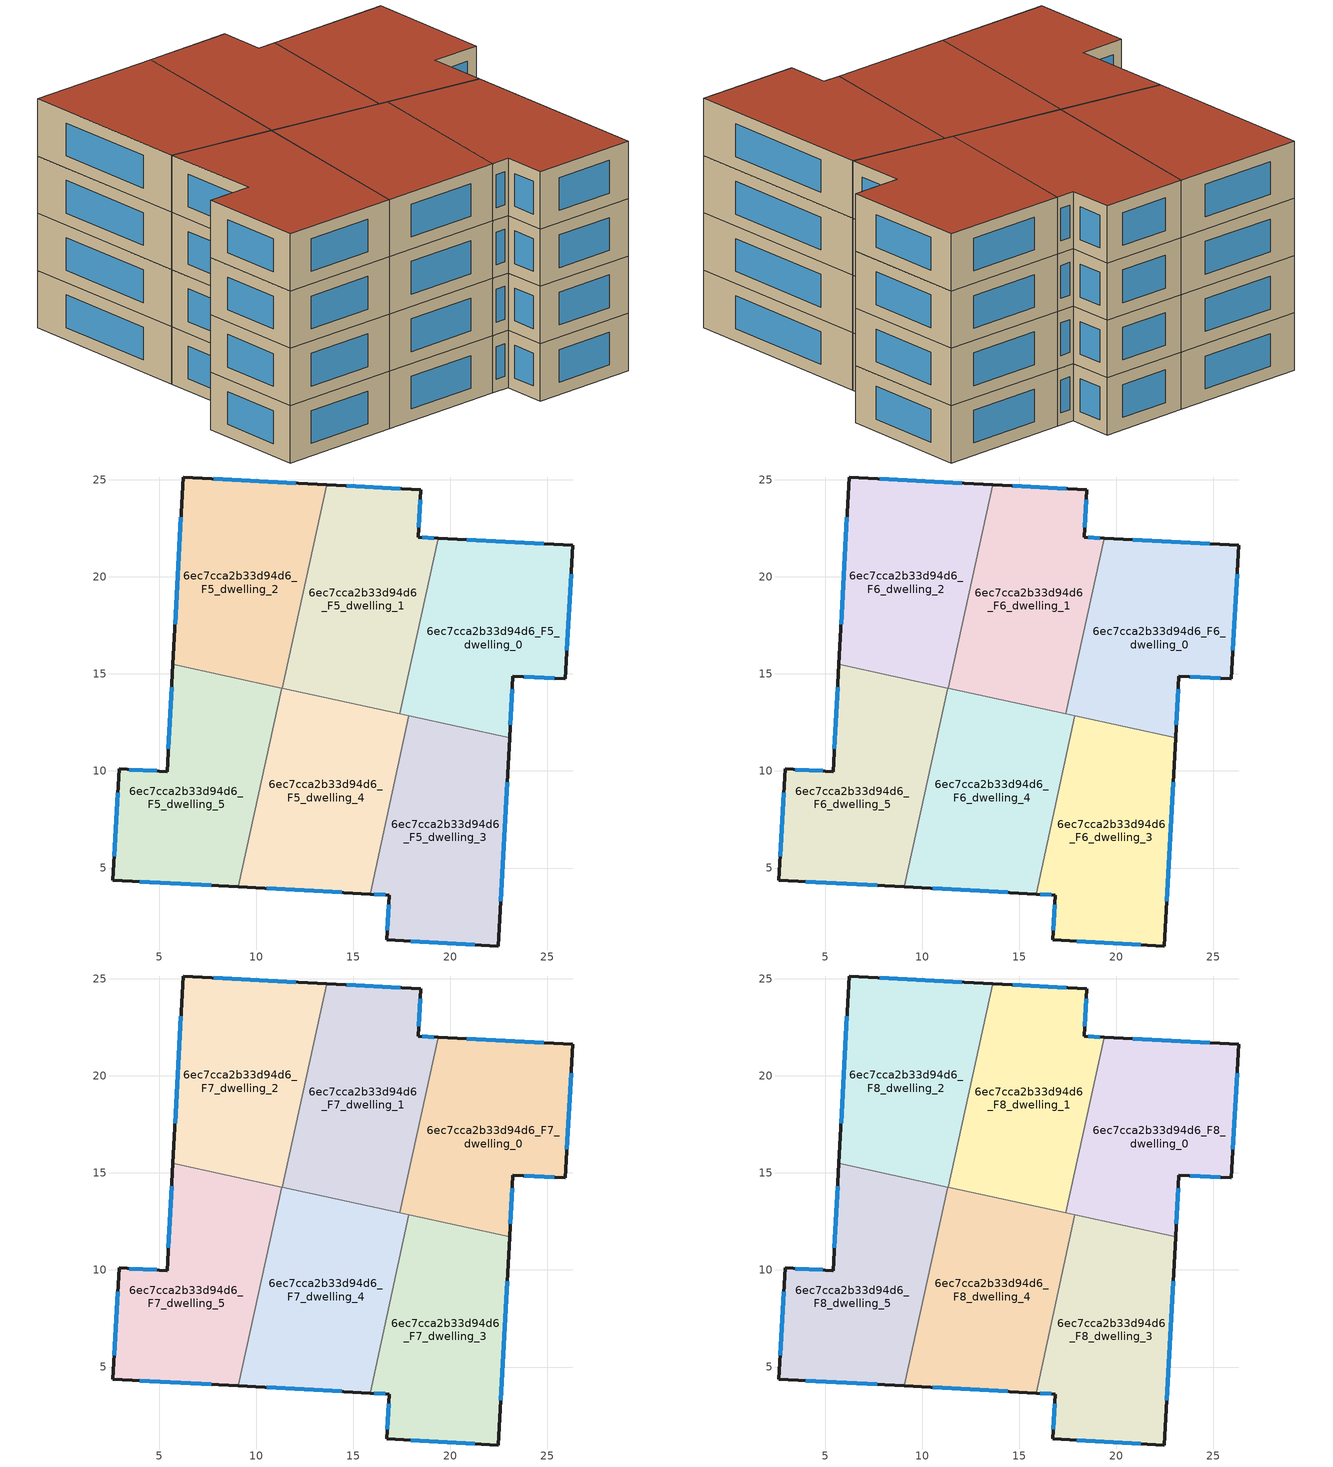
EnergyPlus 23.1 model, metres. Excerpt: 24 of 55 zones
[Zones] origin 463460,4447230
6ec7cca2b33d94d6_F5_dwelling_0
 floor to 6ec7cca2b33d94d6_F4_dwelling_0 (EU_floor_Construction): 26.3,21.61 25.92,14.74 23.23,14.89 23.05,11.71 17.4,12.94 19.38,21.98 z15
 wall outside (EU_wall_Construction): 23.05,11.71 23.23,14.89 25.92,14.74 26.3,21.61 19.38,21.98 z15:18
 wall to 6ec7cca2b33d94d6_F5_dwelling_1 (EU_wall_Construction): 19.38,21.98 17.4,12.94 z15:18
 wall to 6ec7cca2b33d94d6_F5_dwelling_3 (EU_wall_Construction): 17.87,12.84 23.05,11.71 z15:18
 wall to 6ec7cca2b33d94d6_F5_dwelling_4 (EU_wall_Construction): 17.4,12.94 17.87,12.84 z15:18
 window (EU_Window_Construction): 23.09,12.39 23.19,14.21 / 24.82,21.69 20.86,21.9 / 26,16.21 26.22,20.14 / 23.8,14.86 25.35,14.77 z15.64:17.36
6ec7cca2b33d94d6_F5_dwelling_1
 floor to 6ec7cca2b33d94d6_F4_dwelling_1 (EU_floor_Construction): 18.47,24.48 18.34,22.04 19.38,21.98 17.4,12.94 11.34,14.26 13.63,24.74 z15
 wall outside (EU_wall_Construction): 19.38,21.98 18.34,22.04 18.47,24.48 13.63,24.74 z15:18
 wall to 6ec7cca2b33d94d6_F5_dwelling_2 (EU_wall_Construction): 13.63,24.74 11.34,14.26 z15:18
 wall to 6ec7cca2b33d94d6_F5_dwelling_4 (EU_wall_Construction): 11.34,14.26 17.4,12.94 z15:18
 window (EU_Window_Construction): 17.43,24.53 14.66,24.68 / 18.37,22.56 18.44,23.96 / 19.15,21.99 18.56,22.03 z15.64:17.36
6ec7cca2b33d94d6_F5_dwelling_2
 floor to 6ec7cca2b33d94d6_F4_dwelling_2 (EU_floor_Construction): 13.63,24.74 11.34,14.26 5.72,15.49 6.24,25.14 z15
 wall outside (EU_wall_Construction): 13.63,24.74 6.24,25.14 5.72,15.49 z15:18
 wall to 6ec7cca2b33d94d6_F5_dwelling_5 (EU_wall_Construction): 5.72,15.49 11.31,14.27 z15:18
 wall to 6ec7cca2b33d94d6_F5_dwelling_4 (EU_wall_Construction): 11.31,14.27 11.34,14.26 z15:18
 window (EU_Window_Construction): 6.13,23.07 5.83,17.55 / 12.04,24.83 7.82,25.05 z15.64:17.36
6ec7cca2b33d94d6_F5_dwelling_3
 floor to 6ec7cca2b33d94d6_F4_dwelling_3 (EU_floor_Construction): 23.05,11.71 22.48,0.98 16.73,1.3 16.85,3.61 15.87,3.66 17.87,12.84 z15
 wall outside (EU_wall_Construction): 15.87,3.66 16.85,3.61 16.73,1.3 22.48,0.98 23.05,11.71 z15:18
 wall to 6ec7cca2b33d94d6_F5_dwelling_4 (EU_wall_Construction): 17.87,12.84 15.87,3.66 z15:18
 window (EU_Window_Construction): 22.6,3.28 22.93,9.41 / 17.96,1.23 21.25,1.05 / 16.83,3.11 16.76,1.79 / 16.08,3.65 16.64,3.62 z15.64:17.36
6ec7cca2b33d94d6_F5_dwelling_4
 floor to 6ec7cca2b33d94d6_F4_dwelling_4 (EU_floor_Construction): 17.87,12.84 15.87,3.66 9.08,4.03 11.31,14.27 z15
 wall outside (EU_wall_Construction): 9.08,4.03 15.87,3.66 z15:18
 wall to 6ec7cca2b33d94d6_F5_dwelling_5 (EU_wall_Construction): 11.31,14.27 9.08,4.03 z15:18
 window (EU_Window_Construction): 10.53,3.95 14.41,3.74 z15.64:17.36
6ec7cca2b33d94d6_F5_dwelling_5
 floor to 6ec7cca2b33d94d6_F4_dwelling_5 (EU_floor_Construction): 11.31,14.27 9.08,4.03 2.62,4.38 2.94,10.1 5.42,9.97 5.72,15.49 z15
 wall outside (EU_wall_Construction): 5.72,15.49 5.42,9.97 2.94,10.1 2.62,4.38 9.08,4.03 z15:18
 window (EU_Window_Construction): 5.65,14.3 5.48,11.15 / 4,4.3 7.7,4.1 / 2.87,8.88 2.69,5.6 / 4.89,10 3.47,10.07 z15.64:17.36
6ec7cca2b33d94d6_F6_dwelling_0
 floor to 6ec7cca2b33d94d6_F5_dwelling_0 (EU_floor_Construction): 26.3,21.61 25.92,14.74 23.23,14.89 23.05,11.71 17.4,12.94 19.38,21.98 z18
 wall outside (EU_wall_Construction): 23.05,11.71 23.23,14.89 25.92,14.74 26.3,21.61 19.38,21.98 z18:21
 wall to 6ec7cca2b33d94d6_F6_dwelling_1 (EU_wall_Construction): 19.38,21.98 17.4,12.94 z18:21
 wall to 6ec7cca2b33d94d6_F6_dwelling_3 (EU_wall_Construction): 17.87,12.84 23.05,11.71 z18:21
 wall to 6ec7cca2b33d94d6_F6_dwelling_4 (EU_wall_Construction): 17.4,12.94 17.87,12.84 z18:21
 window (EU_Window_Construction): 23.09,12.39 23.19,14.21 / 24.82,21.69 20.86,21.9 / 26,16.21 26.22,20.14 / 23.8,14.86 25.35,14.77 z18.64:20.36
6ec7cca2b33d94d6_F6_dwelling_1
 floor to 6ec7cca2b33d94d6_F5_dwelling_1 (EU_floor_Construction): 18.47,24.48 18.34,22.04 19.38,21.98 17.4,12.94 11.34,14.26 13.63,24.74 z18
 wall outside (EU_wall_Construction): 19.38,21.98 18.34,22.04 18.47,24.48 13.63,24.74 z18:21
 wall to 6ec7cca2b33d94d6_F6_dwelling_2 (EU_wall_Construction): 13.63,24.74 11.34,14.26 z18:21
 wall to 6ec7cca2b33d94d6_F6_dwelling_4 (EU_wall_Construction): 11.34,14.26 17.4,12.94 z18:21
 window (EU_Window_Construction): 17.43,24.53 14.66,24.68 / 18.37,22.56 18.44,23.96 / 19.15,21.99 18.56,22.03 z18.64:20.36
6ec7cca2b33d94d6_F6_dwelling_2
 floor to 6ec7cca2b33d94d6_F5_dwelling_2 (EU_floor_Construction): 13.63,24.74 11.34,14.26 5.72,15.49 6.24,25.14 z18
 wall outside (EU_wall_Construction): 13.63,24.74 6.24,25.14 5.72,15.49 z18:21
 wall to 6ec7cca2b33d94d6_F6_dwelling_5 (EU_wall_Construction): 5.72,15.49 11.31,14.27 z18:21
 wall to 6ec7cca2b33d94d6_F6_dwelling_4 (EU_wall_Construction): 11.31,14.27 11.34,14.26 z18:21
 window (EU_Window_Construction): 6.13,23.07 5.83,17.55 / 12.04,24.83 7.82,25.05 z18.64:20.36
6ec7cca2b33d94d6_F6_dwelling_3
 floor to 6ec7cca2b33d94d6_F5_dwelling_3 (EU_floor_Construction): 23.05,11.71 22.48,0.98 16.73,1.3 16.85,3.61 15.87,3.66 17.87,12.84 z18
 wall outside (EU_wall_Construction): 15.87,3.66 16.85,3.61 16.73,1.3 22.48,0.98 23.05,11.71 z18:21
 wall to 6ec7cca2b33d94d6_F6_dwelling_4 (EU_wall_Construction): 17.87,12.84 15.87,3.66 z18:21
 window (EU_Window_Construction): 22.6,3.28 22.93,9.41 / 17.96,1.23 21.25,1.05 / 16.83,3.11 16.76,1.79 / 16.08,3.65 16.64,3.62 z18.64:20.36
6ec7cca2b33d94d6_F6_dwelling_4
 floor to 6ec7cca2b33d94d6_F5_dwelling_4 (EU_floor_Construction): 17.87,12.84 15.87,3.66 9.08,4.03 11.31,14.27 z18
 wall outside (EU_wall_Construction): 9.08,4.03 15.87,3.66 z18:21
 wall to 6ec7cca2b33d94d6_F6_dwelling_5 (EU_wall_Construction): 11.31,14.27 9.08,4.03 z18:21
 window (EU_Window_Construction): 10.53,3.95 14.41,3.74 z18.64:20.36
6ec7cca2b33d94d6_F6_dwelling_5
 floor to 6ec7cca2b33d94d6_F5_dwelling_5 (EU_floor_Construction): 11.31,14.27 9.08,4.03 2.62,4.38 2.94,10.1 5.42,9.97 5.72,15.49 z18
 wall outside (EU_wall_Construction): 5.72,15.49 5.42,9.97 2.94,10.1 2.62,4.38 9.08,4.03 z18:21
 window (EU_Window_Construction): 5.65,14.3 5.48,11.15 / 4,4.3 7.7,4.1 / 2.87,8.88 2.69,5.6 / 4.89,10 3.47,10.07 z18.64:20.36
6ec7cca2b33d94d6_F7_dwelling_0
 floor to 6ec7cca2b33d94d6_F6_dwelling_0 (EU_floor_Construction): 26.3,21.61 25.92,14.74 23.23,14.89 23.05,11.71 17.4,12.94 19.38,21.98 z21
 wall outside (EU_wall_Construction): 23.05,11.71 23.23,14.89 25.92,14.74 26.3,21.61 19.38,21.98 z21:24
 wall to 6ec7cca2b33d94d6_F7_dwelling_1 (EU_wall_Construction): 19.38,21.98 17.4,12.94 z21:24
 wall to 6ec7cca2b33d94d6_F7_dwelling_3 (EU_wall_Construction): 17.87,12.84 23.05,11.71 z21:24
 wall to 6ec7cca2b33d94d6_F7_dwelling_4 (EU_wall_Construction): 17.4,12.94 17.87,12.84 z21:24
 window (EU_Window_Construction): 23.09,12.39 23.19,14.21 / 24.82,21.69 20.86,21.9 / 26,16.21 26.22,20.14 / 23.8,14.86 25.35,14.77 z21.64:23.36
6ec7cca2b33d94d6_F7_dwelling_1
 floor to 6ec7cca2b33d94d6_F6_dwelling_1 (EU_floor_Construction): 18.47,24.48 18.34,22.04 19.38,21.98 17.4,12.94 11.34,14.26 13.63,24.74 z21
 wall outside (EU_wall_Construction): 19.38,21.98 18.34,22.04 18.47,24.48 13.63,24.74 z21:24
 wall to 6ec7cca2b33d94d6_F7_dwelling_2 (EU_wall_Construction): 13.63,24.74 11.34,14.26 z21:24
 wall to 6ec7cca2b33d94d6_F7_dwelling_4 (EU_wall_Construction): 11.34,14.26 17.4,12.94 z21:24
 window (EU_Window_Construction): 17.43,24.53 14.66,24.68 / 18.37,22.56 18.44,23.96 / 19.15,21.99 18.56,22.03 z21.64:23.36
6ec7cca2b33d94d6_F7_dwelling_2
 floor to 6ec7cca2b33d94d6_F6_dwelling_2 (EU_floor_Construction): 13.63,24.74 11.34,14.26 5.72,15.49 6.24,25.14 z21
 wall outside (EU_wall_Construction): 13.63,24.74 6.24,25.14 5.72,15.49 z21:24
 wall to 6ec7cca2b33d94d6_F7_dwelling_5 (EU_wall_Construction): 5.72,15.49 11.31,14.27 z21:24
 wall to 6ec7cca2b33d94d6_F7_dwelling_4 (EU_wall_Construction): 11.31,14.27 11.34,14.26 z21:24
 window (EU_Window_Construction): 6.13,23.07 5.83,17.55 / 12.04,24.83 7.82,25.05 z21.64:23.36
6ec7cca2b33d94d6_F7_dwelling_3
 floor to 6ec7cca2b33d94d6_F6_dwelling_3 (EU_floor_Construction): 23.05,11.71 22.48,0.98 16.73,1.3 16.85,3.61 15.87,3.66 17.87,12.84 z21
 wall outside (EU_wall_Construction): 15.87,3.66 16.85,3.61 16.73,1.3 22.48,0.98 23.05,11.71 z21:24
 wall to 6ec7cca2b33d94d6_F7_dwelling_4 (EU_wall_Construction): 17.87,12.84 15.87,3.66 z21:24
 window (EU_Window_Construction): 22.6,3.28 22.93,9.41 / 17.96,1.23 21.25,1.05 / 16.83,3.11 16.76,1.79 / 16.08,3.65 16.64,3.62 z21.64:23.36
6ec7cca2b33d94d6_F7_dwelling_4
 floor to 6ec7cca2b33d94d6_F6_dwelling_4 (EU_floor_Construction): 17.87,12.84 15.87,3.66 9.08,4.03 11.31,14.27 z21
 wall outside (EU_wall_Construction): 9.08,4.03 15.87,3.66 z21:24
 wall to 6ec7cca2b33d94d6_F7_dwelling_5 (EU_wall_Construction): 11.31,14.27 9.08,4.03 z21:24
 window (EU_Window_Construction): 10.53,3.95 14.41,3.74 z21.64:23.36
6ec7cca2b33d94d6_F7_dwelling_5
 floor to 6ec7cca2b33d94d6_F6_dwelling_5 (EU_floor_Construction): 11.31,14.27 9.08,4.03 2.62,4.38 2.94,10.1 5.42,9.97 5.72,15.49 z21
 wall outside (EU_wall_Construction): 5.72,15.49 5.42,9.97 2.94,10.1 2.62,4.38 9.08,4.03 z21:24
 window (EU_Window_Construction): 5.65,14.3 5.48,11.15 / 4,4.3 7.7,4.1 / 2.87,8.88 2.69,5.6 / 4.89,10 3.47,10.07 z21.64:23.36
6ec7cca2b33d94d6_F8_dwelling_0
 floor to 6ec7cca2b33d94d6_F7_dwelling_0 (EU_floor_Construction): 26.3,21.61 25.92,14.74 23.23,14.89 23.05,11.71 17.4,12.94 19.38,21.98 z24
 wall outside (EU_wall_Construction): 23.05,11.71 23.23,14.89 25.92,14.74 26.3,21.61 19.38,21.98 z24:27
 wall to 6ec7cca2b33d94d6_F8_dwelling_1 (EU_wall_Construction): 19.38,21.98 17.4,12.94 z24:27
 wall to 6ec7cca2b33d94d6_F8_dwelling_3 (EU_wall_Construction): 17.87,12.84 23.05,11.71 z24:27
 wall to 6ec7cca2b33d94d6_F8_dwelling_4 (EU_wall_Construction): 17.4,12.94 17.87,12.84 z24:27
 window (EU_Window_Construction): 23.09,12.39 23.19,14.21 / 24.82,21.69 20.86,21.9 / 26,16.21 26.22,20.14 / 23.8,14.86 25.35,14.77 z24.64:26.36
 roof outside (EU_roof_Construction): 25.92,14.74 26.3,21.61 19.38,21.98 17.4,12.94 23.05,11.71 23.23,14.89 z27
6ec7cca2b33d94d6_F8_dwelling_1
 floor to 6ec7cca2b33d94d6_F7_dwelling_1 (EU_floor_Construction): 18.47,24.48 18.34,22.04 19.38,21.98 17.4,12.94 11.34,14.26 13.63,24.74 z24
 wall outside (EU_wall_Construction): 19.38,21.98 18.34,22.04 18.47,24.48 13.63,24.74 z24:27
 wall to 6ec7cca2b33d94d6_F8_dwelling_2 (EU_wall_Construction): 13.63,24.74 11.34,14.26 z24:27
 wall to 6ec7cca2b33d94d6_F8_dwelling_4 (EU_wall_Construction): 11.34,14.26 17.4,12.94 z24:27
 window (EU_Window_Construction): 17.43,24.53 14.66,24.68 / 18.37,22.56 18.44,23.96 / 19.15,21.99 18.56,22.03 z24.64:26.36
 roof outside (EU_roof_Construction): 17.4,12.94 19.38,21.98 18.34,22.04 18.47,24.48 13.63,24.74 11.34,14.26 z27
6ec7cca2b33d94d6_F8_dwelling_2
 floor to 6ec7cca2b33d94d6_F7_dwelling_2 (EU_floor_Construction): 13.63,24.74 11.34,14.26 5.72,15.49 6.24,25.14 z24
 wall outside (EU_wall_Construction): 13.63,24.74 6.24,25.14 5.72,15.49 z24:27
 wall to 6ec7cca2b33d94d6_F8_dwelling_5 (EU_wall_Construction): 5.72,15.49 11.31,14.27 z24:27
 wall to 6ec7cca2b33d94d6_F8_dwelling_4 (EU_wall_Construction): 11.31,14.27 11.34,14.26 z24:27
 window (EU_Window_Construction): 6.13,23.07 5.83,17.55 / 12.04,24.83 7.82,25.05 z24.64:26.36
 roof outside (EU_roof_Construction): 11.34,14.26 13.63,24.74 6.24,25.14 5.72,15.49 z27
6ec7cca2b33d94d6_F8_dwelling_3
 floor to 6ec7cca2b33d94d6_F7_dwelling_3 (EU_floor_Construction): 23.05,11.71 22.48,0.98 16.73,1.3 16.85,3.61 15.87,3.66 17.87,12.84 z24
 wall outside (EU_wall_Construction): 15.87,3.66 16.85,3.61 16.73,1.3 22.48,0.98 23.05,11.71 z24:27
 wall to 6ec7cca2b33d94d6_F8_dwelling_4 (EU_wall_Construction): 17.87,12.84 15.87,3.66 z24:27
 window (EU_Window_Construction): 22.6,3.28 22.93,9.41 / 17.96,1.23 21.25,1.05 / 16.83,3.11 16.76,1.79 / 16.08,3.65 16.64,3.62 z24.64:26.36
 roof outside (EU_roof_Construction): 22.48,0.98 23.05,11.71 17.87,12.84 15.87,3.66 16.85,3.61 16.73,1.3 z27
6ec7cca2b33d94d6_F8_dwelling_4
 floor to 6ec7cca2b33d94d6_F7_dwelling_4 (EU_floor_Construction): 17.87,12.84 15.87,3.66 9.08,4.03 11.31,14.27 z24
 wall outside (EU_wall_Construction): 9.08,4.03 15.87,3.66 z24:27
 wall to 6ec7cca2b33d94d6_F8_dwelling_5 (EU_wall_Construction): 11.31,14.27 9.08,4.03 z24:27
 window (EU_Window_Construction): 10.53,3.95 14.41,3.74 z24.64:26.36
 roof outside (EU_roof_Construction): 15.87,3.66 17.87,12.84 11.31,14.27 9.08,4.03 z27
6ec7cca2b33d94d6_F8_dwelling_5
 floor to 6ec7cca2b33d94d6_F7_dwelling_5 (EU_floor_Construction): 11.31,14.27 9.08,4.03 2.62,4.38 2.94,10.1 5.42,9.97 5.72,15.49 z24
 wall outside (EU_wall_Construction): 5.72,15.49 5.42,9.97 2.94,10.1 2.62,4.38 9.08,4.03 z24:27
 window (EU_Window_Construction): 5.65,14.3 5.48,11.15 / 4,4.3 7.7,4.1 / 2.87,8.88 2.69,5.6 / 4.89,10 3.47,10.07 z24.64:26.36
 roof outside (EU_roof_Construction): 9.08,4.03 11.31,14.27 5.72,15.49 5.42,9.97 2.94,10.1 2.62,4.38 z27
[Building]
EU S2 Campaign: North Axis=0; Terrain=City; Solar Distribution=FullExterior
[Site:Location]
Yerevan-Zvartnots.Intl.AP: Latitude=40.15; Longitude=44.383; Time Zone=4; Elevation=854
[SizingPeriod:WeatherFileDays]
AnnualSizingPeriod: Begin Month=1; Begin Day of Month=1; End Month=12; End Day of Month=31; Day of Week for Start Day=Monday; Use Weather File Daylight Saving Period=No; Use Weather File Rain and Snow Indicators=No
[MATERIAL]
EU_InternalMass_Material: Roughness=MediumRough; Thickness=0.1; Conductivity=1; Density=1800; Specific Heat=900; Thermal Absorptance=0.9; Solar Absorptance=0.7; Visible Absorptance=0.7
[MATERIAL:NOMASS] Roughness=MediumRough; Thermal Absorptance=0.9; Solar Absorptance=0.7; Visible Absorptance=0.7
Name | Thermal Resistance
EU_wall_NoMass | 1.05043
EU_roof_NoMass | 1.45357
EU_floor_NoMass | 0.478065
[WINDOWMATERIAL:SIMPLEGLAZINGSYSTEM]
EU_Window_SimpleGlazing: UFactor=2.5566; Solar Heat Gain Coefficient=0.75; Visible Transmittance=0.75
[CONSTRUCTION]
EU_wall_Construction: EU_wall_NoMass
EU_roof_Construction: EU_roof_NoMass
EU_floor_Construction: EU_floor_NoMass
EU_Window_Construction: EU_Window_SimpleGlazing
EU_InternalMass_Construction: EU_InternalMass_Material
[ZONE] Type=1; Multiplier=1; Ceiling Height=autocalculate; Floor Area=autocalculate; Part of Total Floor Area=Yes
Name | Volume
6ec7cca2b33d94d6_F5_dwelling_0; 6ec7cca2b33d94d6_F6_dwelling_0; 6ec7cca2b33d94d6_F7_dwelling_0; 6ec7cca2b33d94d6_F8_dwelling_0 | 199.939
6ec7cca2b33d94d6_F5_dwelling_1; 6ec7cca2b33d94d6_F6_dwelling_1; 6ec7cca2b33d94d6_F7_dwelling_1; 6ec7cca2b33d94d6_F8_dwelling_1 | 199.962
6ec7cca2b33d94d6_F5_dwelling_2; 6ec7cca2b33d94d6_F6_dwelling_2; 6ec7cca2b33d94d6_F7_dwelling_2; 6ec7cca2b33d94d6_F8_dwelling_2 | 199.946
6ec7cca2b33d94d6_F5_dwelling_3; 6ec7cca2b33d94d6_F6_dwelling_3; 6ec7cca2b33d94d6_F7_dwelling_3; 6ec7cca2b33d94d6_F8_dwelling_3 | 199.963
6ec7cca2b33d94d6_F5_dwelling_4; 6ec7cca2b33d94d6_F6_dwelling_4; 6ec7cca2b33d94d6_F7_dwelling_4; 6ec7cca2b33d94d6_F8_dwelling_4 | 199.94
6ec7cca2b33d94d6_F5_dwelling_5; 6ec7cca2b33d94d6_F6_dwelling_5; 6ec7cca2b33d94d6_F7_dwelling_5; 6ec7cca2b33d94d6_F8_dwelling_5 | 199.95
[INTERNALMASS] Construction=EU_InternalMass_Construction
Name | Zone or ZoneList | Surface Area
6ec7cca2b33d94d6_F5_dwelling_0_EU_InternalMass | 6ec7cca2b33d94d6_F5_dwelling_0 | 66.6464
6ec7cca2b33d94d6_F5_dwelling_1_EU_InternalMass | 6ec7cca2b33d94d6_F5_dwelling_1 | 66.654
6ec7cca2b33d94d6_F5_dwelling_2_EU_InternalMass | 6ec7cca2b33d94d6_F5_dwelling_2 | 66.6489
6ec7cca2b33d94d6_F5_dwelling_3_EU_InternalMass | 6ec7cca2b33d94d6_F5_dwelling_3 | 66.6545
6ec7cca2b33d94d6_F5_dwelling_4_EU_InternalMass | 6ec7cca2b33d94d6_F5_dwelling_4 | 66.6466
6ec7cca2b33d94d6_F5_dwelling_5_EU_InternalMass | 6ec7cca2b33d94d6_F5_dwelling_5 | 66.6501
6ec7cca2b33d94d6_F6_dwelling_0_EU_InternalMass | 6ec7cca2b33d94d6_F6_dwelling_0 | 66.6464
6ec7cca2b33d94d6_F6_dwelling_1_EU_InternalMass | 6ec7cca2b33d94d6_F6_dwelling_1 | 66.654
6ec7cca2b33d94d6_F6_dwelling_2_EU_InternalMass | 6ec7cca2b33d94d6_F6_dwelling_2 | 66.6489
6ec7cca2b33d94d6_F6_dwelling_3_EU_InternalMass | 6ec7cca2b33d94d6_F6_dwelling_3 | 66.6545
6ec7cca2b33d94d6_F6_dwelling_4_EU_InternalMass | 6ec7cca2b33d94d6_F6_dwelling_4 | 66.6466
6ec7cca2b33d94d6_F6_dwelling_5_EU_InternalMass | 6ec7cca2b33d94d6_F6_dwelling_5 | 66.6501
6ec7cca2b33d94d6_F7_dwelling_0_EU_InternalMass | 6ec7cca2b33d94d6_F7_dwelling_0 | 66.6464
6ec7cca2b33d94d6_F7_dwelling_1_EU_InternalMass | 6ec7cca2b33d94d6_F7_dwelling_1 | 66.654
6ec7cca2b33d94d6_F7_dwelling_2_EU_InternalMass | 6ec7cca2b33d94d6_F7_dwelling_2 | 66.6489
6ec7cca2b33d94d6_F7_dwelling_3_EU_InternalMass | 6ec7cca2b33d94d6_F7_dwelling_3 | 66.6545
6ec7cca2b33d94d6_F7_dwelling_4_EU_InternalMass | 6ec7cca2b33d94d6_F7_dwelling_4 | 66.6466
6ec7cca2b33d94d6_F7_dwelling_5_EU_InternalMass | 6ec7cca2b33d94d6_F7_dwelling_5 | 66.6501
6ec7cca2b33d94d6_F8_dwelling_0_EU_InternalMass | 6ec7cca2b33d94d6_F8_dwelling_0 | 66.6464
6ec7cca2b33d94d6_F8_dwelling_1_EU_InternalMass | 6ec7cca2b33d94d6_F8_dwelling_1 | 66.654
6ec7cca2b33d94d6_F8_dwelling_2_EU_InternalMass | 6ec7cca2b33d94d6_F8_dwelling_2 | 66.6489
6ec7cca2b33d94d6_F8_dwelling_3_EU_InternalMass | 6ec7cca2b33d94d6_F8_dwelling_3 | 66.6545
6ec7cca2b33d94d6_F8_dwelling_4_EU_InternalMass | 6ec7cca2b33d94d6_F8_dwelling_4 | 66.6466
6ec7cca2b33d94d6_F8_dwelling_5_EU_InternalMass | 6ec7cca2b33d94d6_F8_dwelling_5 | 66.6501
[OTHEREQUIPMENT] Fuel Type=Electricity; Design Level Calculation Method=Watts/Area; Power per Zone Floor Area=1; Fraction Latent=0; Fraction Radiant=0; Fraction Lost=0; Carbon Dioxide Generation Rate=0; EndUse Subcategory=EU_Step8_InternalGains
Name | Zone or ZoneList or Space or SpaceList | Schedule
EU_Step8_InternalGain_6ec7cca2b33d94d6_F5_dwelling_0_f000 | 6ec7cca2b33d94d6_F5_dwelling_0 | EU_Step8_GainSchedule_6ec7cca2b33d94d6_F5_dwelling_0_f000
EU_Step8_InternalGain_6ec7cca2b33d94d6_F5_dwelling_1_f000 | 6ec7cca2b33d94d6_F5_dwelling_1 | EU_Step8_GainSchedule_6ec7cca2b33d94d6_F5_dwelling_1_f000
EU_Step8_InternalGain_6ec7cca2b33d94d6_F5_dwelling_2_f000 | 6ec7cca2b33d94d6_F5_dwelling_2 | EU_Step8_GainSchedule_6ec7cca2b33d94d6_F5_dwelling_2_f000
EU_Step8_InternalGain_6ec7cca2b33d94d6_F5_dwelling_3_f000 | 6ec7cca2b33d94d6_F5_dwelling_3 | EU_Step8_GainSchedule_6ec7cca2b33d94d6_F5_dwelling_3_f000
EU_Step8_InternalGain_6ec7cca2b33d94d6_F5_dwelling_4_f000 | 6ec7cca2b33d94d6_F5_dwelling_4 | EU_Step8_GainSchedule_6ec7cca2b33d94d6_F5_dwelling_4_f000
EU_Step8_InternalGain_6ec7cca2b33d94d6_F5_dwelling_5_f000 | 6ec7cca2b33d94d6_F5_dwelling_5 | EU_Step8_GainSchedule_6ec7cca2b33d94d6_F5_dwelling_5_f000
EU_Step8_InternalGain_6ec7cca2b33d94d6_F6_dwelling_0_f000 | 6ec7cca2b33d94d6_F6_dwelling_0 | EU_Step8_GainSchedule_6ec7cca2b33d94d6_F6_dwelling_0_f000
EU_Step8_InternalGain_6ec7cca2b33d94d6_F6_dwelling_1_f000 | 6ec7cca2b33d94d6_F6_dwelling_1 | EU_Step8_GainSchedule_6ec7cca2b33d94d6_F6_dwelling_1_f000
EU_Step8_InternalGain_6ec7cca2b33d94d6_F6_dwelling_2_f000 | 6ec7cca2b33d94d6_F6_dwelling_2 | EU_Step8_GainSchedule_6ec7cca2b33d94d6_F6_dwelling_2_f000
EU_Step8_InternalGain_6ec7cca2b33d94d6_F6_dwelling_3_f000 | 6ec7cca2b33d94d6_F6_dwelling_3 | EU_Step8_GainSchedule_6ec7cca2b33d94d6_F6_dwelling_3_f000
EU_Step8_InternalGain_6ec7cca2b33d94d6_F6_dwelling_4_f000 | 6ec7cca2b33d94d6_F6_dwelling_4 | EU_Step8_GainSchedule_6ec7cca2b33d94d6_F6_dwelling_4_f000
EU_Step8_InternalGain_6ec7cca2b33d94d6_F6_dwelling_5_f000 | 6ec7cca2b33d94d6_F6_dwelling_5 | EU_Step8_GainSchedule_6ec7cca2b33d94d6_F6_dwelling_5_f000
EU_Step8_InternalGain_6ec7cca2b33d94d6_F7_dwelling_0_f000 | 6ec7cca2b33d94d6_F7_dwelling_0 | EU_Step8_GainSchedule_6ec7cca2b33d94d6_F7_dwelling_0_f000
EU_Step8_InternalGain_6ec7cca2b33d94d6_F7_dwelling_1_f000 | 6ec7cca2b33d94d6_F7_dwelling_1 | EU_Step8_GainSchedule_6ec7cca2b33d94d6_F7_dwelling_1_f000
EU_Step8_InternalGain_6ec7cca2b33d94d6_F7_dwelling_2_f000 | 6ec7cca2b33d94d6_F7_dwelling_2 | EU_Step8_GainSchedule_6ec7cca2b33d94d6_F7_dwelling_2_f000
EU_Step8_InternalGain_6ec7cca2b33d94d6_F7_dwelling_3_f000 | 6ec7cca2b33d94d6_F7_dwelling_3 | EU_Step8_GainSchedule_6ec7cca2b33d94d6_F7_dwelling_3_f000
EU_Step8_InternalGain_6ec7cca2b33d94d6_F7_dwelling_4_f000 | 6ec7cca2b33d94d6_F7_dwelling_4 | EU_Step8_GainSchedule_6ec7cca2b33d94d6_F7_dwelling_4_f000
EU_Step8_InternalGain_6ec7cca2b33d94d6_F7_dwelling_5_f000 | 6ec7cca2b33d94d6_F7_dwelling_5 | EU_Step8_GainSchedule_6ec7cca2b33d94d6_F7_dwelling_5_f000
EU_Step8_InternalGain_6ec7cca2b33d94d6_F8_dwelling_0_f000 | 6ec7cca2b33d94d6_F8_dwelling_0 | EU_Step8_GainSchedule_6ec7cca2b33d94d6_F8_dwelling_0_f000
EU_Step8_InternalGain_6ec7cca2b33d94d6_F8_dwelling_1_f000 | 6ec7cca2b33d94d6_F8_dwelling_1 | EU_Step8_GainSchedule_6ec7cca2b33d94d6_F8_dwelling_1_f000
EU_Step8_InternalGain_6ec7cca2b33d94d6_F8_dwelling_2_f000 | 6ec7cca2b33d94d6_F8_dwelling_2 | EU_Step8_GainSchedule_6ec7cca2b33d94d6_F8_dwelling_2_f000
EU_Step8_InternalGain_6ec7cca2b33d94d6_F8_dwelling_3_f000 | 6ec7cca2b33d94d6_F8_dwelling_3 | EU_Step8_GainSchedule_6ec7cca2b33d94d6_F8_dwelling_3_f000
EU_Step8_InternalGain_6ec7cca2b33d94d6_F8_dwelling_4_f000 | 6ec7cca2b33d94d6_F8_dwelling_4 | EU_Step8_GainSchedule_6ec7cca2b33d94d6_F8_dwelling_4_f000
EU_Step8_InternalGain_6ec7cca2b33d94d6_F8_dwelling_5_f000 | 6ec7cca2b33d94d6_F8_dwelling_5 | EU_Step8_GainSchedule_6ec7cca2b33d94d6_F8_dwelling_5_f000
[ZONEVENTILATION:DESIGNFLOWRATE] Schedule=EU_AlwaysOn; Design Flow Rate Calculation Method=AirChanges/Hour; Air Changes per Hour=0.557805; Ventilation Type=Natural; Fan Pressure Rise=0; Fan Total Efficiency=1; Constant Term Coefficient=1; Temperature Term Coefficient=0; Velocity Term Coefficient=0; Velocity Squared Term Coefficient=0; Minimum Indoor Temperature=-100; Maximum Indoor Temperature=100; Delta Temperature=-100; Minimum Outdoor Temperature=-100; Maximum Outdoor Temperature=100; Maximum Wind Speed=40
Name | Zone or ZoneList or Space or SpaceList
EU_ConstantAir_6ec7cca2b33d94d6_F5_dwelling_0 | 6ec7cca2b33d94d6_F5_dwelling_0
EU_ConstantAir_6ec7cca2b33d94d6_F5_dwelling_1 | 6ec7cca2b33d94d6_F5_dwelling_1
EU_ConstantAir_6ec7cca2b33d94d6_F5_dwelling_2 | 6ec7cca2b33d94d6_F5_dwelling_2
EU_ConstantAir_6ec7cca2b33d94d6_F5_dwelling_3 | 6ec7cca2b33d94d6_F5_dwelling_3
EU_ConstantAir_6ec7cca2b33d94d6_F5_dwelling_4 | 6ec7cca2b33d94d6_F5_dwelling_4
EU_ConstantAir_6ec7cca2b33d94d6_F5_dwelling_5 | 6ec7cca2b33d94d6_F5_dwelling_5
EU_ConstantAir_6ec7cca2b33d94d6_F6_dwelling_0 | 6ec7cca2b33d94d6_F6_dwelling_0
EU_ConstantAir_6ec7cca2b33d94d6_F6_dwelling_1 | 6ec7cca2b33d94d6_F6_dwelling_1
EU_ConstantAir_6ec7cca2b33d94d6_F6_dwelling_2 | 6ec7cca2b33d94d6_F6_dwelling_2
EU_ConstantAir_6ec7cca2b33d94d6_F6_dwelling_3 | 6ec7cca2b33d94d6_F6_dwelling_3
EU_ConstantAir_6ec7cca2b33d94d6_F6_dwelling_4 | 6ec7cca2b33d94d6_F6_dwelling_4
EU_ConstantAir_6ec7cca2b33d94d6_F6_dwelling_5 | 6ec7cca2b33d94d6_F6_dwelling_5
EU_ConstantAir_6ec7cca2b33d94d6_F7_dwelling_0 | 6ec7cca2b33d94d6_F7_dwelling_0
EU_ConstantAir_6ec7cca2b33d94d6_F7_dwelling_1 | 6ec7cca2b33d94d6_F7_dwelling_1
EU_ConstantAir_6ec7cca2b33d94d6_F7_dwelling_2 | 6ec7cca2b33d94d6_F7_dwelling_2
EU_ConstantAir_6ec7cca2b33d94d6_F7_dwelling_3 | 6ec7cca2b33d94d6_F7_dwelling_3
EU_ConstantAir_6ec7cca2b33d94d6_F7_dwelling_4 | 6ec7cca2b33d94d6_F7_dwelling_4
EU_ConstantAir_6ec7cca2b33d94d6_F7_dwelling_5 | 6ec7cca2b33d94d6_F7_dwelling_5
EU_ConstantAir_6ec7cca2b33d94d6_F8_dwelling_0 | 6ec7cca2b33d94d6_F8_dwelling_0
EU_ConstantAir_6ec7cca2b33d94d6_F8_dwelling_1 | 6ec7cca2b33d94d6_F8_dwelling_1
EU_ConstantAir_6ec7cca2b33d94d6_F8_dwelling_2 | 6ec7cca2b33d94d6_F8_dwelling_2
EU_ConstantAir_6ec7cca2b33d94d6_F8_dwelling_3 | 6ec7cca2b33d94d6_F8_dwelling_3
EU_ConstantAir_6ec7cca2b33d94d6_F8_dwelling_4 | 6ec7cca2b33d94d6_F8_dwelling_4
EU_ConstantAir_6ec7cca2b33d94d6_F8_dwelling_5 | 6ec7cca2b33d94d6_F8_dwelling_5
[HVACTEMPLATE:THERMOSTAT] Constant Heating Setpoint=20; Constant Cooling Setpoint=50
EU_HeatOnly_6ec7cca2b33d94d6_F0_dwelling_0; EU_HeatOnly_6ec7cca2b33d94d6_F0_dwelling_1; EU_HeatOnly_6ec7cca2b33d94d6_F0_dwelling_2; EU_HeatOnly_6ec7cca2b33d94d6_F0_dwelling_3; EU_HeatOnly_6ec7cca2b33d94d6_F0_dwelling_4; EU_HeatOnly_6ec7cca2b33d94d6_F0_dwelling_5; EU_HeatOnly_6ec7cca2b33d94d6_F0_dwelling_6; EU_HeatOnly_6ec7cca2b33d94d6_F1_dwelling_0; EU_HeatOnly_6ec7cca2b33d94d6_F1_dwelling_1; EU_HeatOnly_6ec7cca2b33d94d6_F1_dwelling_2; EU_HeatOnly_6ec7cca2b33d94d6_F1_dwelling_3; EU_HeatOnly_6ec7cca2b33d94d6_F1_dwelling_4; EU_HeatOnly_6ec7cca2b33d94d6_F1_dwelling_5; EU_HeatOnly_6ec7cca2b33d94d6_F2_dwelling_0; EU_HeatOnly_6ec7cca2b33d94d6_F2_dwelling_1; EU_HeatOnly_6ec7cca2b33d94d6_F2_dwelling_2; EU_HeatOnly_6ec7cca2b33d94d6_F2_dwelling_3; EU_HeatOnly_6ec7cca2b33d94d6_F2_dwelling_4; EU_HeatOnly_6ec7cca2b33d94d6_F2_dwelling_5; EU_HeatOnly_6ec7cca2b33d94d6_F3_dwelling_0; EU_HeatOnly_6ec7cca2b33d94d6_F3_dwelling_1; EU_HeatOnly_6ec7cca2b33d94d6_F3_dwelling_2; EU_HeatOnly_6ec7cca2b33d94d6_F3_dwelling_3; EU_HeatOnly_6ec7cca2b33d94d6_F3_dwelling_4; EU_HeatOnly_6ec7cca2b33d94d6_F3_dwelling_5; EU_HeatOnly_6ec7cca2b33d94d6_F4_dwelling_0; EU_HeatOnly_6ec7cca2b33d94d6_F4_dwelling_1; EU_HeatOnly_6ec7cca2b33d94d6_F4_dwelling_2; EU_HeatOnly_6ec7cca2b33d94d6_F4_dwelling_3; EU_HeatOnly_6ec7cca2b33d94d6_F4_dwelling_4; EU_HeatOnly_6ec7cca2b33d94d6_F4_dwelling_5; EU_HeatOnly_6ec7cca2b33d94d6_F5_dwelling_0; EU_HeatOnly_6ec7cca2b33d94d6_F5_dwelling_1; EU_HeatOnly_6ec7cca2b33d94d6_F5_dwelling_2; EU_HeatOnly_6ec7cca2b33d94d6_F5_dwelling_3; EU_HeatOnly_6ec7cca2b33d94d6_F5_dwelling_4; EU_HeatOnly_6ec7cca2b33d94d6_F5_dwelling_5; EU_HeatOnly_6ec7cca2b33d94d6_F6_dwelling_0; EU_HeatOnly_6ec7cca2b33d94d6_F6_dwelling_1; EU_HeatOnly_6ec7cca2b33d94d6_F6_dwelling_2; EU_HeatOnly_6ec7cca2b33d94d6_F6_dwelling_3; EU_HeatOnly_6ec7cca2b33d94d6_F6_dwelling_4; EU_HeatOnly_6ec7cca2b33d94d6_F6_dwelling_5; EU_HeatOnly_6ec7cca2b33d94d6_F7_dwelling_0; EU_HeatOnly_6ec7cca2b33d94d6_F7_dwelling_1; EU_HeatOnly_6ec7cca2b33d94d6_F7_dwelling_2; EU_HeatOnly_6ec7cca2b33d94d6_F7_dwelling_3; EU_HeatOnly_6ec7cca2b33d94d6_F7_dwelling_4; EU_HeatOnly_6ec7cca2b33d94d6_F7_dwelling_5; EU_HeatOnly_6ec7cca2b33d94d6_F8_dwelling_0; EU_HeatOnly_6ec7cca2b33d94d6_F8_dwelling_1; EU_HeatOnly_6ec7cca2b33d94d6_F8_dwelling_2; EU_HeatOnly_6ec7cca2b33d94d6_F8_dwelling_3; EU_HeatOnly_6ec7cca2b33d94d6_F8_dwelling_4; EU_HeatOnly_6ec7cca2b33d94d6_F8_dwelling_5
[HVACTEMPLATE:ZONE:IDEALLOADSAIRSYSTEM] System Availability Schedule=EU_AlwaysOn; Maximum Heating Supply Air Temperature=50; Minimum Cooling Supply Air Temperature=13; Maximum Heating Supply Air Humidity Ratio=0.0156; Minimum Cooling Supply Air Humidity Ratio=0.0077; Heating Limit=NoLimit; Cooling Limit=NoLimit; Heating Availability Schedule=EU_AlwaysOn; Cooling Availability Schedule=EU_CoolingOff; Dehumidification Control Type=ConstantSensibleHeatRatio; Cooling Sensible Heat Ratio=0.7; Dehumidification Setpoint=60; Humidification Control Type=None; Humidification Setpoint=30; Outdoor Air Method=None; Outdoor Air Flow Rate per Person=0.00944; Outdoor Air Flow Rate per Zone Floor Area=0; Outdoor Air Flow Rate per Zone=0; Demand Controlled Ventilation Type=None; Outdoor Air Economizer Type=NoEconomizer; Heat Recovery Type=None; Sensible Heat Recovery Effectiveness=0.7; Latent Heat Recovery Effectiveness=0.65
Name | Template Thermostat
6ec7cca2b33d94d6_F5_dwelling_0 | EU_HeatOnly_6ec7cca2b33d94d6_F5_dwelling_0
6ec7cca2b33d94d6_F5_dwelling_1 | EU_HeatOnly_6ec7cca2b33d94d6_F5_dwelling_1
6ec7cca2b33d94d6_F5_dwelling_2 | EU_HeatOnly_6ec7cca2b33d94d6_F5_dwelling_2
6ec7cca2b33d94d6_F5_dwelling_3 | EU_HeatOnly_6ec7cca2b33d94d6_F5_dwelling_3
6ec7cca2b33d94d6_F5_dwelling_4 | EU_HeatOnly_6ec7cca2b33d94d6_F5_dwelling_4
6ec7cca2b33d94d6_F5_dwelling_5 | EU_HeatOnly_6ec7cca2b33d94d6_F5_dwelling_5
6ec7cca2b33d94d6_F6_dwelling_0 | EU_HeatOnly_6ec7cca2b33d94d6_F6_dwelling_0
6ec7cca2b33d94d6_F6_dwelling_1 | EU_HeatOnly_6ec7cca2b33d94d6_F6_dwelling_1
6ec7cca2b33d94d6_F6_dwelling_2 | EU_HeatOnly_6ec7cca2b33d94d6_F6_dwelling_2
6ec7cca2b33d94d6_F6_dwelling_3 | EU_HeatOnly_6ec7cca2b33d94d6_F6_dwelling_3
6ec7cca2b33d94d6_F6_dwelling_4 | EU_HeatOnly_6ec7cca2b33d94d6_F6_dwelling_4
6ec7cca2b33d94d6_F6_dwelling_5 | EU_HeatOnly_6ec7cca2b33d94d6_F6_dwelling_5
6ec7cca2b33d94d6_F7_dwelling_0 | EU_HeatOnly_6ec7cca2b33d94d6_F7_dwelling_0
6ec7cca2b33d94d6_F7_dwelling_1 | EU_HeatOnly_6ec7cca2b33d94d6_F7_dwelling_1
6ec7cca2b33d94d6_F7_dwelling_2 | EU_HeatOnly_6ec7cca2b33d94d6_F7_dwelling_2
6ec7cca2b33d94d6_F7_dwelling_3 | EU_HeatOnly_6ec7cca2b33d94d6_F7_dwelling_3
6ec7cca2b33d94d6_F7_dwelling_4 | EU_HeatOnly_6ec7cca2b33d94d6_F7_dwelling_4
6ec7cca2b33d94d6_F7_dwelling_5 | EU_HeatOnly_6ec7cca2b33d94d6_F7_dwelling_5
6ec7cca2b33d94d6_F8_dwelling_0 | EU_HeatOnly_6ec7cca2b33d94d6_F8_dwelling_0
6ec7cca2b33d94d6_F8_dwelling_1 | EU_HeatOnly_6ec7cca2b33d94d6_F8_dwelling_1
6ec7cca2b33d94d6_F8_dwelling_2 | EU_HeatOnly_6ec7cca2b33d94d6_F8_dwelling_2
6ec7cca2b33d94d6_F8_dwelling_3 | EU_HeatOnly_6ec7cca2b33d94d6_F8_dwelling_3
6ec7cca2b33d94d6_F8_dwelling_4 | EU_HeatOnly_6ec7cca2b33d94d6_F8_dwelling_4
6ec7cca2b33d94d6_F8_dwelling_5 | EU_HeatOnly_6ec7cca2b33d94d6_F8_dwelling_5
[SIZING:ZONE] Zone Cooling Design Supply Air Temperature Input Method=SupplyAirTemperature; Zone Cooling Design Supply Air Temperature=13; Zone Heating Design Supply Air Temperature Input Method=SupplyAirTemperature; Zone Heating Design Supply Air Temperature=50; Zone Cooling Design Supply Air Humidity Ratio=0.008; Zone Heating Design Supply Air Humidity Ratio=0.008; Cooling Design Air Flow Method=DesignDay; Cooling Design Air Flow Rate=0; Cooling Minimum Air Flow per Zone Floor Area=0.000762; Cooling Minimum Air Flow=0; Cooling Minimum Air Flow Fraction=0.2; Heating Design Air Flow Method=DesignDay; Heating Design Air Flow Rate=0; Heating Maximum Air Flow per Zone Floor Area=0.002032; Heating Maximum Air Flow=0.141576; Heating Maximum Air Flow Fraction=0.3; Account for Dedicated Outdoor Air System=No; Dedicated Outdoor Air System Control Strategy=NeutralSupplyAir; Dedicated Outdoor Air Low Setpoint Temperature for Design=autosize; Dedicated Outdoor Air High Setpoint Temperature for Design=autosize; Zone Load Sizing Method=Sensible Load Only No Latent Load; Zone Latent Cooling Design Supply Air Humidity Ratio Input Method=HumidityRatioDifference; Zone Cooling Design Supply Air Humidity Ratio Difference=0.005; Zone Latent Heating Design Supply Air Humidity Ratio Input Method=HumidityRatioDifference; Zone Humidification Design Supply Air Humidity Ratio Difference=0.005
6ec7cca2b33d94d6_F5_dwelling_0; 6ec7cca2b33d94d6_F5_dwelling_1; 6ec7cca2b33d94d6_F5_dwelling_2; 6ec7cca2b33d94d6_F5_dwelling_3; 6ec7cca2b33d94d6_F5_dwelling_4; 6ec7cca2b33d94d6_F5_dwelling_5; 6ec7cca2b33d94d6_F6_dwelling_0; 6ec7cca2b33d94d6_F6_dwelling_1; 6ec7cca2b33d94d6_F6_dwelling_2; 6ec7cca2b33d94d6_F6_dwelling_3; 6ec7cca2b33d94d6_F6_dwelling_4; 6ec7cca2b33d94d6_F6_dwelling_5; 6ec7cca2b33d94d6_F7_dwelling_0; 6ec7cca2b33d94d6_F7_dwelling_1; 6ec7cca2b33d94d6_F7_dwelling_2; 6ec7cca2b33d94d6_F7_dwelling_3; 6ec7cca2b33d94d6_F7_dwelling_4; 6ec7cca2b33d94d6_F7_dwelling_5; 6ec7cca2b33d94d6_F8_dwelling_0; 6ec7cca2b33d94d6_F8_dwelling_1; 6ec7cca2b33d94d6_F8_dwelling_2; 6ec7cca2b33d94d6_F8_dwelling_3; 6ec7cca2b33d94d6_F8_dwelling_4; 6ec7cca2b33d94d6_F8_dwelling_5
[SCHEDULE:CONSTANT]
Name | Hourly Value
EU_AlwaysOn | 1
EU_CoolingOff | 0
[SCHEDULE:FILE] Column Number=1; Rows to Skip at Top=0; Number of Hours of Data=8760; Column Separator=Comma; Interpolate to Timestep=No; Minutes per Item=60; Adjust Schedule for Daylight Savings=Yes
Name | File
EU_Step8_GainSchedule_6ec7cca2b33d94d6_F5_dwelling_0_f000 | ../../schedules/6ec7cca2b33d94d6/6ec7cca2b33d94d6_F5_dwelling_0_f000_gain.csv
EU_Step8_GainSchedule_6ec7cca2b33d94d6_F5_dwelling_1_f000 | ../../schedules/6ec7cca2b33d94d6/6ec7cca2b33d94d6_F5_dwelling_1_f000_gain.csv
EU_Step8_GainSchedule_6ec7cca2b33d94d6_F5_dwelling_2_f000 | ../../schedules/6ec7cca2b33d94d6/6ec7cca2b33d94d6_F5_dwelling_2_f000_gain.csv
EU_Step8_GainSchedule_6ec7cca2b33d94d6_F5_dwelling_3_f000 | ../../schedules/6ec7cca2b33d94d6/6ec7cca2b33d94d6_F5_dwelling_3_f000_gain.csv
EU_Step8_GainSchedule_6ec7cca2b33d94d6_F5_dwelling_4_f000 | ../../schedules/6ec7cca2b33d94d6/6ec7cca2b33d94d6_F5_dwelling_4_f000_gain.csv
EU_Step8_GainSchedule_6ec7cca2b33d94d6_F5_dwelling_5_f000 | ../../schedules/6ec7cca2b33d94d6/6ec7cca2b33d94d6_F5_dwelling_5_f000_gain.csv
EU_Step8_GainSchedule_6ec7cca2b33d94d6_F6_dwelling_0_f000 | ../../schedules/6ec7cca2b33d94d6/6ec7cca2b33d94d6_F6_dwelling_0_f000_gain.csv
EU_Step8_GainSchedule_6ec7cca2b33d94d6_F6_dwelling_1_f000 | ../../schedules/6ec7cca2b33d94d6/6ec7cca2b33d94d6_F6_dwelling_1_f000_gain.csv
EU_Step8_GainSchedule_6ec7cca2b33d94d6_F6_dwelling_2_f000 | ../../schedules/6ec7cca2b33d94d6/6ec7cca2b33d94d6_F6_dwelling_2_f000_gain.csv
EU_Step8_GainSchedule_6ec7cca2b33d94d6_F6_dwelling_3_f000 | ../../schedules/6ec7cca2b33d94d6/6ec7cca2b33d94d6_F6_dwelling_3_f000_gain.csv
EU_Step8_GainSchedule_6ec7cca2b33d94d6_F6_dwelling_4_f000 | ../../schedules/6ec7cca2b33d94d6/6ec7cca2b33d94d6_F6_dwelling_4_f000_gain.csv
EU_Step8_GainSchedule_6ec7cca2b33d94d6_F6_dwelling_5_f000 | ../../schedules/6ec7cca2b33d94d6/6ec7cca2b33d94d6_F6_dwelling_5_f000_gain.csv
EU_Step8_GainSchedule_6ec7cca2b33d94d6_F7_dwelling_0_f000 | ../../schedules/6ec7cca2b33d94d6/6ec7cca2b33d94d6_F7_dwelling_0_f000_gain.csv
EU_Step8_GainSchedule_6ec7cca2b33d94d6_F7_dwelling_1_f000 | ../../schedules/6ec7cca2b33d94d6/6ec7cca2b33d94d6_F7_dwelling_1_f000_gain.csv
EU_Step8_GainSchedule_6ec7cca2b33d94d6_F7_dwelling_2_f000 | ../../schedules/6ec7cca2b33d94d6/6ec7cca2b33d94d6_F7_dwelling_2_f000_gain.csv
EU_Step8_GainSchedule_6ec7cca2b33d94d6_F7_dwelling_3_f000 | ../../schedules/6ec7cca2b33d94d6/6ec7cca2b33d94d6_F7_dwelling_3_f000_gain.csv
EU_Step8_GainSchedule_6ec7cca2b33d94d6_F7_dwelling_4_f000 | ../../schedules/6ec7cca2b33d94d6/6ec7cca2b33d94d6_F7_dwelling_4_f000_gain.csv
EU_Step8_GainSchedule_6ec7cca2b33d94d6_F7_dwelling_5_f000 | ../../schedules/6ec7cca2b33d94d6/6ec7cca2b33d94d6_F7_dwelling_5_f000_gain.csv
EU_Step8_GainSchedule_6ec7cca2b33d94d6_F8_dwelling_0_f000 | ../../schedules/6ec7cca2b33d94d6/6ec7cca2b33d94d6_F8_dwelling_0_f000_gain.csv
EU_Step8_GainSchedule_6ec7cca2b33d94d6_F8_dwelling_1_f000 | ../../schedules/6ec7cca2b33d94d6/6ec7cca2b33d94d6_F8_dwelling_1_f000_gain.csv
EU_Step8_GainSchedule_6ec7cca2b33d94d6_F8_dwelling_2_f000 | ../../schedules/6ec7cca2b33d94d6/6ec7cca2b33d94d6_F8_dwelling_2_f000_gain.csv
EU_Step8_GainSchedule_6ec7cca2b33d94d6_F8_dwelling_3_f000 | ../../schedules/6ec7cca2b33d94d6/6ec7cca2b33d94d6_F8_dwelling_3_f000_gain.csv
EU_Step8_GainSchedule_6ec7cca2b33d94d6_F8_dwelling_4_f000 | ../../schedules/6ec7cca2b33d94d6/6ec7cca2b33d94d6_F8_dwelling_4_f000_gain.csv
EU_Step8_GainSchedule_6ec7cca2b33d94d6_F8_dwelling_5_f000 | ../../schedules/6ec7cca2b33d94d6/6ec7cca2b33d94d6_F8_dwelling_5_f000_gain.csv
